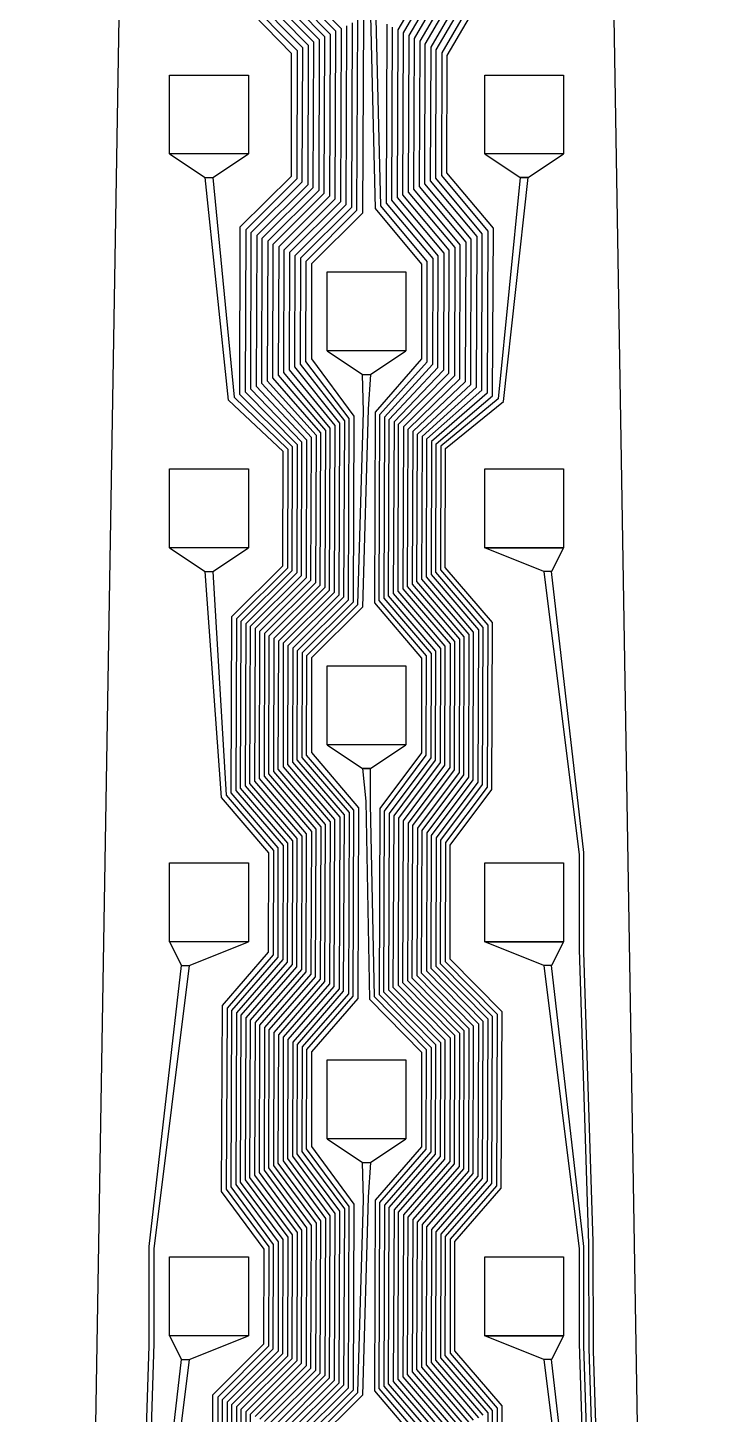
# Model space of a CAD drawing. Header units: inches. Extents: x 106592 to 209533, y 57057 to 74911.
# Drawn here: x 144163.3 to 144249.3, y 70668.2 to 70844.1 of the extents above; entities that cross this region are included whole.
import ezdxf

# ---------------------------------------------------------------- set-up
doc = ezdxf.new("R2010")
doc.units = ezdxf.units.IN
doc.header["$MEASUREMENT"] = 0
for name, color, linetype in [('metal', 221, 'Continuous'), ('nitride window', 40, 'Continuous'), ('profile', 140, 'Continuous')]:
    doc.layers.add(name, color=color, linetype=linetype)

msp = doc.modelspace()

# ---------------------------------------------------------------- linework, layer by layer
at = {"layer": 'metal'}
for points in [[(144196.52, 70850.74), (144203.12, 70844.04), (144203.03, 70822.06), (144196.56, 70815.61), (144196.52, 70800.74), (144202.32, 70793.64), (144202.23, 70772.47), (144195.76, 70766.02), (144195.72, 70750.34), (144201.72, 70743.34), (144201.64, 70722.78), (144195.76, 70716.02), (144195.72, 70700.34), (144201.12, 70693.04), (144201.04, 70673.09), (144194.57, 70666.64)], [(144214.69, 70851.39), (144210.3, 70843.86), (144210.22, 70822.59), (144216.12, 70815.54), (144216.08, 70800.67), (144209.81, 70794.12), (144209.72, 70772.34), (144215.72, 70765.34), (144215.68, 70750.87), (144210.4, 70743.81), (144210.32, 70722.64), (144216.92, 70715.94), (144216.88, 70700.25), (144211, 70693.5), (144210.92, 70672.94), (144216.92, 70665.94)], [(144217.52, 70666.24), (144211.52, 70673.24), (144211.59, 70693.19), (144217.47, 70699.95), (144217.52, 70716.24), (144210.92, 70722.94), (144211, 70743.5), (144216.28, 70750.56), (144216.32, 70765.64), (144210.32, 70772.64), (144210.4, 70793.81), (144216.78, 70800.31), (144216.82, 70815.89), (144210.92, 70822.94), (144211, 70843.5), (144215.39, 70851.03)], [(144216.08, 70850.67), (144211.69, 70843.14), (144211.62, 70823.29), (144217.52, 70816.24), (144217.47, 70799.95), (144211, 70793.5), (144210.92, 70772.94), (144216.92, 70765.94), (144216.88, 70750.25), (144211.59, 70743.19), (144211.52, 70723.24), (144218.12, 70716.54), (144218.07, 70699.64), (144212.19, 70692.88), (144212.12, 70673.54), (144218.12, 70666.54)], [(144191.52, 70648.24), (144191.59, 70668.19), (144198.07, 70674.64), (144198.12, 70691.54), (144192.72, 70698.84), (144192.78, 70717.57), (144198.66, 70724.33), (144198.72, 70741.84), (144192.72, 70748.84), (144192.78, 70767.57), (144199.26, 70774.02), (144199.32, 70792.14), (144193.02, 70798.99), (144193.08, 70817.42), (144199.55, 70823.86), (144199.62, 70842.29), (144193.02, 70848.99)], [(144193.72, 70849.34), (144200.32, 70842.64), (144200.25, 70823.5), (144193.78, 70817.05), (144193.72, 70799.34), (144199.92, 70792.44), (144199.85, 70773.71), (144193.38, 70767.26), (144193.32, 70749.14), (144199.32, 70742.14), (144199.26, 70724.02), (144193.38, 70717.26), (144193.32, 70699.14), (144198.72, 70691.84), (144198.66, 70674.33), (144192.19, 70667.88)], [(144192.78, 70667.57), (144199.26, 70674.02), (144199.32, 70692.14), (144193.92, 70699.44), (144193.98, 70716.95), (144199.85, 70723.71), (144199.92, 70742.44), (144193.92, 70749.44), (144193.98, 70766.95), (144200.45, 70773.4), (144200.52, 70792.74), (144194.42, 70799.69), (144194.47, 70816.69), (144200.94, 70823.14), (144201.02, 70842.99), (144194.42, 70849.69)], [(144195.12, 70850.04), (144201.72, 70843.34), (144201.64, 70822.78), (144195.17, 70816.33), (144195.12, 70800.04), (144201.12, 70793.04), (144201.04, 70773.09), (144194.57, 70766.64), (144194.52, 70749.74), (144200.52, 70742.74), (144200.45, 70723.4), (144194.57, 70716.64), (144194.52, 70699.74), (144199.92, 70692.44), (144199.85, 70673.71), (144193.38, 70667.26)], [(144193.98, 70666.95), (144200.45, 70673.4), (144200.52, 70692.74), (144195.12, 70700.04), (144195.17, 70716.33), (144201.04, 70723.09), (144201.12, 70743.04), (144195.12, 70750.04), (144195.17, 70766.33), (144201.64, 70772.78), (144201.72, 70793.34), (144195.82, 70800.39), (144195.86, 70815.97), (144202.33, 70822.42), (144202.42, 70843.69), (144195.82, 70850.39)], [(144218.72, 70666.84), (144212.72, 70673.84), (144212.78, 70692.57), (144218.66, 70699.33), (144218.72, 70716.84), (144212.12, 70723.54), (144212.19, 70742.88), (144217.47, 70749.95), (144217.52, 70766.24), (144211.52, 70773.24), (144211.59, 70793.19), (144218.17, 70799.59), (144218.22, 70816.59), (144212.32, 70823.64), (144212.39, 70842.78), (144216.78, 70850.31)], [(144217.47, 70849.95), (144213.08, 70842.42), (144213.02, 70823.99), (144218.92, 70816.94), (144218.86, 70799.22), (144212.19, 70792.88), (144212.12, 70773.54), (144218.12, 70766.54), (144218.07, 70749.64), (144212.78, 70742.57), (144212.72, 70723.84), (144219.32, 70717.14), (144219.26, 70699.02), (144213.38, 70692.26), (144213.32, 70674.14), (144219.32, 70667.14)], [(144219.92, 70667.44), (144213.92, 70674.44), (144213.98, 70691.95), (144219.85, 70698.71), (144219.92, 70717.44), (144213.32, 70724.14), (144213.38, 70742.26), (144218.66, 70749.33), (144218.72, 70766.84), (144212.72, 70773.84), (144212.78, 70792.57), (144219.55, 70798.86), (144219.62, 70817.29), (144213.72, 70824.34), (144213.78, 70842.05), (144218.17, 70849.59)], [(144218.86, 70849.22), (144214.47, 70841.69), (144214.42, 70824.69), (144220.32, 70817.64), (144220.25, 70798.5), (144213.38, 70792.26), (144213.32, 70774.14), (144219.32, 70767.14), (144219.26, 70749.02), (144213.98, 70741.95), (144213.92, 70724.44), (144220.52, 70717.74), (144220.45, 70698.4), (144214.57, 70691.64), (144214.52, 70674.74), (144220.52, 70667.74)], [(144221.12, 70668.04), (144215.12, 70675.04), (144215.17, 70691.33), (144221.04, 70698.09), (144221.12, 70718.04), (144214.52, 70724.74), (144214.57, 70741.64), (144219.85, 70748.71), (144219.92, 70767.44), (144213.92, 70774.44), (144213.98, 70791.95), (144220.94, 70798.14), (144221.02, 70817.99), (144215.12, 70825.04), (144215.17, 70841.33), (144219.55, 70848.86)], [(144189.12, 70647.04), (144189.21, 70669.42), (144195.68, 70675.87), (144195.72, 70690.34), (144190.32, 70697.64), (144190.4, 70718.81), (144196.28, 70725.56), (144196.32, 70740.64), (144190.32, 70747.64), (144190.4, 70768.81), (144196.88, 70775.25), (144196.92, 70790.94), (144190.22, 70797.59), (144190.3, 70818.86), (144196.78, 70825.31), (144196.82, 70840.89), (144190.22, 70847.59)], [(144190.92, 70847.94), (144197.52, 70841.24), (144197.47, 70824.95), (144191, 70818.5), (144190.92, 70797.94), (144197.52, 70791.24), (144197.47, 70774.95), (144191, 70768.5), (144190.92, 70747.94), (144196.92, 70740.94), (144196.88, 70725.25), (144191, 70718.5), (144190.92, 70697.94), (144196.32, 70690.64), (144196.28, 70675.56), (144189.81, 70669.12), (144189.72, 70647.34)], [(144190.32, 70647.64), (144190.4, 70668.81), (144196.88, 70675.25), (144196.92, 70690.94), (144191.52, 70698.24), (144191.59, 70718.19), (144197.47, 70724.95), (144197.52, 70741.24), (144191.52, 70748.24), (144191.59, 70768.19), (144198.07, 70774.64), (144198.12, 70791.54), (144191.62, 70798.29), (144191.69, 70818.14), (144198.17, 70824.59), (144198.22, 70841.59), (144191.62, 70848.29)], [(144192.32, 70848.64), (144198.92, 70841.94), (144198.86, 70824.22), (144192.39, 70817.78), (144192.32, 70798.64), (144198.72, 70791.84), (144198.66, 70774.33), (144192.19, 70767.88), (144192.12, 70748.54), (144198.12, 70741.54), (144198.07, 70724.64), (144192.19, 70717.88), (144192.12, 70698.54), (144197.52, 70691.24), (144197.47, 70674.95), (144191, 70668.5), (144190.92, 70647.94)], [(144220.25, 70848.5), (144215.86, 70840.97), (144215.82, 70825.39), (144221.72, 70818.34), (144221.64, 70797.78), (144214.57, 70791.64), (144214.52, 70774.74), (144220.52, 70767.74), (144220.45, 70748.4), (144215.17, 70741.33), (144215.12, 70725.04), (144221.72, 70718.34), (144221.64, 70697.78), (144215.76, 70691.02), (144215.72, 70675.34), (144221.72, 70668.34), (144221.64, 70647.78)], [(144222.23, 70647.47), (144222.32, 70668.64), (144216.32, 70675.64), (144216.36, 70690.72), (144222.23, 70697.47), (144222.32, 70718.64), (144215.72, 70725.34), (144215.76, 70741.02), (144221.04, 70748.09), (144221.12, 70768.04), (144215.12, 70775.04), (144215.17, 70791.33), (144222.33, 70797.42), (144222.42, 70818.69), (144216.52, 70825.74), (144216.56, 70840.61), (144220.94, 70848.14)], [(144205.92, 70845.44), (144205.81, 70820.62), (144199.33, 70814.17), (144199.32, 70802.14), (144204.72, 70794.84), (144204.62, 70771.24), (144198.14, 70764.79), (144198.12, 70751.54), (144204.12, 70744.54), (144204.02, 70721.55), (144198.14, 70714.79), (144198.12, 70701.54), (144203.52, 70694.24), (144203.42, 70671.86), (144196.95, 70665.41)], [(144206.83, 70845.66), (144207.42, 70821.19), (144213.32, 70814.14), (144213.3, 70802.11), (144207.43, 70795.35), (144207.32, 70771.14), (144213.32, 70764.14), (144213.3, 70752.11), (144208.02, 70745.04), (144207.92, 70721.44), (144214.52, 70714.74), (144214.49, 70701.49), (144208.62, 70694.73), (144208.52, 70671.74), (144214.52, 70664.74)], [(144215.12, 70665.04), (144209.12, 70672.04), (144209.21, 70694.42), (144215.09, 70701.18), (144215.12, 70715.04), (144208.52, 70721.74), (144208.62, 70744.73), (144213.9, 70751.8), (144213.92, 70764.44), (144207.92, 70771.44), (144208.02, 70795.04), (144214, 70801.75), (144214.02, 70814.49), (144208.12, 70821.54), (144207.53, 70845.3)], [(144195.17, 70666.33), (144201.64, 70672.78), (144201.72, 70693.34), (144196.32, 70700.64), (144196.36, 70715.72), (144202.23, 70722.47), (144202.32, 70743.64), (144196.32, 70750.64), (144196.36, 70765.72), (144202.83, 70772.16), (144202.92, 70793.94), (144197.22, 70801.09), (144197.25, 70815.25), (144203.72, 70821.7), (144203.82, 70844.39)], [(144204.52, 70844.74), (144204.42, 70821.34), (144197.94, 70814.89), (144197.92, 70801.44), (144203.52, 70794.24), (144203.42, 70771.86), (144196.95, 70765.41), (144196.92, 70750.94), (144202.92, 70743.94), (144202.83, 70722.16), (144196.95, 70715.41), (144196.92, 70700.94), (144202.32, 70693.64), (144202.23, 70672.47), (144195.76, 70666.02)], [(144196.36, 70665.72), (144202.83, 70672.16), (144202.92, 70693.94), (144197.52, 70701.24), (144197.55, 70715.1), (144203.42, 70721.86), (144203.52, 70744.24), (144197.52, 70751.24), (144197.55, 70765.1), (144204.02, 70771.55), (144204.12, 70794.54), (144198.62, 70801.79), (144198.64, 70814.53), (144205.11, 70820.98), (144205.22, 70845.09)], [(144208.91, 70844.58), (144208.82, 70821.89), (144214.72, 70814.84), (144214.69, 70801.39), (144208.62, 70794.73), (144208.52, 70771.74), (144214.52, 70764.74), (144214.49, 70751.49), (144209.21, 70744.42), (144209.12, 70722.04), (144215.72, 70715.34), (144215.68, 70700.87), (144209.81, 70694.12), (144209.72, 70672.34), (144215.72, 70665.34)], [(144216.32, 70665.64), (144210.32, 70672.64), (144210.4, 70693.81), (144216.28, 70700.56), (144216.32, 70715.64), (144209.72, 70722.34), (144209.81, 70744.12), (144215.09, 70751.18), (144215.12, 70765.04), (144209.12, 70772.04), (144209.21, 70794.42), (144215.39, 70801.03), (144215.42, 70815.19), (144209.52, 70822.24), (144209.61, 70844.22)], [(144187.92, 70646.44), (144188.02, 70670.04), (144194.49, 70676.49), (144194.52, 70689.74), (144189.12, 70697.04), (144189.21, 70719.42), (144195.09, 70726.18), (144195.12, 70740.04), (144189.12, 70747.04), (144189.21, 70769.42), (144195.68, 70775.87), (144195.72, 70790.34), (144188.82, 70796.89), (144185.82, 70825.14), (144185.82, 70825.14), (144186.82, 70825.14), (144189.52, 70797.24), (144196.32, 70790.64), (144196.28, 70775.56), (144189.81, 70769.12), (144189.72, 70747.34), (144195.72, 70740.34), (144195.68, 70725.87), (144189.81, 70719.12), (144189.72, 70697.34), (144195.12, 70690.04), (144195.09, 70676.18), (144188.62, 70669.73), (144188.52, 70646.74)], [(144223.42, 70646.86), (144223.52, 70669.24), (144217.52, 70676.24), (144217.55, 70690.1), (144223.42, 70696.86), (144223.52, 70719.24), (144216.92, 70725.94), (144216.95, 70740.41), (144222.23, 70747.47), (144222.32, 70768.64), (144216.32, 70775.64), (144216.36, 70790.72), (144223.72, 70796.7), (144226.82, 70825.14), (144226.82, 70825.14), (144225.82, 70825.14), (144223.03, 70797.06), (144215.76, 70791.02), (144215.72, 70775.34), (144221.72, 70768.34), (144221.64, 70747.78), (144216.36, 70740.72), (144216.32, 70725.64), (144222.92, 70718.94), (144222.83, 70697.16), (144216.95, 70690.41), (144216.92, 70675.94), (144222.92, 70668.94), (144222.83, 70647.16)], [(144197.55, 70665.1), (144204.02, 70671.55), (144204.12, 70694.54), (144198.72, 70701.84), (144198.74, 70714.48), (144204.62, 70721.24), (144204.72, 70744.84), (144198.72, 70751.84), (144198.74, 70764.48), (144205.21, 70770.93), (144205.92, 70795.44), (144205.82, 70800.14), (144205.82, 70800.14), (144206.82, 70800.14), (144206.52, 70795.74), (144205.81, 70770.62), (144199.33, 70764.17), (144199.33, 70752.15), (144205.32, 70745.14), (144205.21, 70720.93), (144199.33, 70714.17), (144199.33, 70702.15), (144204.72, 70694.84), (144204.62, 70671.24), (144198.14, 70664.79)], [(144186.72, 70645.84), (144186.83, 70670.66), (144193.3, 70677.11), (144193.32, 70689.14), (144187.92, 70696.44), (144188.02, 70720.04), (144193.9, 70726.8), (144193.92, 70739.44), (144187.92, 70746.44), (144185.82, 70775.14), (144185.82, 70775.14), (144186.82, 70775.14), (144188.52, 70746.74), (144194.52, 70739.74), (144194.49, 70726.49), (144188.62, 70719.73), (144188.52, 70696.74), (144193.92, 70689.44), (144193.9, 70676.8), (144187.43, 70670.35), (144187.32, 70646.14)], [(144236.28, 70640.72), (144235.12, 70676.24), (144235.09, 70690.1), (144233.92, 70726.84), (144233.9, 70739.48), (144229.82, 70775.14), (144229.82, 70775.14), (144228.82, 70775.14), (144233.3, 70739.17), (144233.3, 70727.15), (144234.49, 70689.79), (144234.52, 70676.54), (144235.68, 70640.41)], [(144213.92, 70664.44), (144207.92, 70671.44), (144208.02, 70695.04), (144213.9, 70701.8), (144213.92, 70714.44), (144207.32, 70721.14), (144206.83, 70745.66), (144206.82, 70750.14), (144206.82, 70750.14), (144205.82, 70750.14), (144206.24, 70745.97), (144206.72, 70720.84), (144213.32, 70714.14), (144213.3, 70702.11), (144207.43, 70695.35), (144207.32, 70671.14), (144213.32, 70664.14)], [(144177.55, 70640.1), (144178.72, 70676.84), (144178.74, 70689.48), (144182.82, 70725.14), (144182.82, 70725.14), (144183.82, 70725.14), (144179.33, 70689.17), (144179.33, 70677.15), (144178.14, 70639.79)], [(144235.09, 70640.1), (144233.92, 70676.84), (144233.9, 70689.48), (144229.82, 70725.14), (144229.82, 70725.14), (144228.82, 70725.14), (144233.3, 70689.17), (144233.3, 70677.15), (144234.49, 70639.79)], [(144198.74, 70664.48), (144205.21, 70670.93), (144205.92, 70695.44), (144205.82, 70700.14), (144205.82, 70700.14), (144206.82, 70700.14), (144206.52, 70695.74), (144205.81, 70670.62), (144199.33, 70664.17)], [(144178.74, 70639.48), (144182.82, 70675.14), (144182.82, 70675.14), (144183.82, 70675.14), (144179.33, 70639.17)], [(144233.9, 70639.48), (144229.82, 70675.14), (144229.82, 70675.14), (144228.82, 70675.14), (144233.3, 70639.17)]]:
    msp.add_lwpolyline(points, dxfattribs=at)
for points in [[(144181.32, 70838.14), (144191.32, 70838.14), (144191.32, 70828.14), (144181.32, 70828.14)], [(144221.32, 70838.14), (144231.32, 70838.14), (144231.32, 70828.14), (144221.32, 70828.14)], [(144191.32, 70828.14), (144181.32, 70828.14), (144185.82, 70825.14), (144186.82, 70825.14), (144191.32, 70828.14)], [(144231.32, 70828.14), (144221.32, 70828.14), (144225.82, 70825.14), (144226.82, 70825.14), (144231.32, 70828.14)], [(144201.32, 70813.14), (144211.32, 70813.14), (144211.32, 70803.14), (144201.32, 70803.14)], [(144211.32, 70803.14), (144201.32, 70803.14), (144205.82, 70800.14), (144206.82, 70800.14), (144211.32, 70803.14)], [(144181.32, 70788.14), (144191.32, 70788.14), (144191.32, 70778.14), (144181.32, 70778.14)], [(144221.32, 70788.14), (144231.32, 70788.14), (144231.32, 70778.14), (144221.32, 70778.14)], [(144191.32, 70778.14), (144181.32, 70778.14), (144185.82, 70775.14), (144186.82, 70775.14), (144191.32, 70778.14)], [(144221.32, 70778.14), (144231.32, 70778.14), (144229.82, 70775.14), (144228.82, 70775.14), (144221.32, 70778.14)], [(144201.32, 70763.14), (144211.32, 70763.14), (144211.32, 70753.14), (144201.32, 70753.14)], [(144211.32, 70753.14), (144201.32, 70753.14), (144205.82, 70750.14), (144206.82, 70750.14), (144211.32, 70753.14)], [(144181.32, 70738.14), (144191.32, 70738.14), (144191.32, 70728.14), (144181.32, 70728.14)], [(144221.32, 70738.14), (144231.32, 70738.14), (144231.32, 70728.14), (144221.32, 70728.14)], [(144191.32, 70728.14), (144181.32, 70728.14), (144182.82, 70725.14), (144183.82, 70725.14), (144191.32, 70728.14)], [(144221.32, 70728.14), (144231.32, 70728.14), (144229.82, 70725.14), (144228.82, 70725.14), (144221.32, 70728.14)], [(144201.32, 70713.14), (144211.32, 70713.14), (144211.32, 70703.14), (144201.32, 70703.14)], [(144211.32, 70703.14), (144201.32, 70703.14), (144205.82, 70700.14), (144206.82, 70700.14), (144211.32, 70703.14)], [(144181.32, 70688.14), (144191.32, 70688.14), (144191.32, 70678.14), (144181.32, 70678.14)], [(144221.32, 70688.14), (144231.32, 70688.14), (144231.32, 70678.14), (144221.32, 70678.14)], [(144191.32, 70678.14), (144181.32, 70678.14), (144182.82, 70675.14), (144183.82, 70675.14), (144191.32, 70678.14)], [(144221.32, 70678.14), (144231.32, 70678.14), (144229.82, 70675.14), (144228.82, 70675.14), (144221.32, 70678.14)]]:
    msp.add_lwpolyline(points, close=True, dxfattribs=at)
at = {"layer": 'nitride window'}
for points in [[(144181.32, 70838.14), (144191.32, 70838.14), (144191.32, 70828.14), (144181.32, 70828.14)], [(144221.32, 70838.14), (144231.32, 70838.14), (144231.32, 70828.14), (144221.32, 70828.14)], [(144201.32, 70813.14), (144211.32, 70813.14), (144211.32, 70803.14), (144201.32, 70803.14)], [(144181.32, 70788.14), (144191.32, 70788.14), (144191.32, 70778.14), (144181.32, 70778.14)], [(144221.32, 70788.14), (144231.32, 70788.14), (144231.32, 70778.14), (144221.32, 70778.14)], [(144201.32, 70763.14), (144211.32, 70763.14), (144211.32, 70753.14), (144201.32, 70753.14)], [(144181.32, 70738.14), (144191.32, 70738.14), (144191.32, 70728.14), (144181.32, 70728.14)], [(144221.32, 70738.14), (144231.32, 70738.14), (144231.32, 70728.14), (144221.32, 70728.14)], [(144201.32, 70713.14), (144211.32, 70713.14), (144211.32, 70703.14), (144201.32, 70703.14)], [(144181.32, 70688.14), (144191.32, 70688.14), (144191.32, 70678.14), (144181.32, 70678.14)], [(144221.32, 70688.14), (144231.32, 70688.14), (144231.32, 70678.14), (144221.32, 70678.14)]]:
    msp.add_lwpolyline(points, close=True, dxfattribs=at)
at = {"layer": 'profile'}
msp.add_lwpolyline([(144206.32, 71118.14), (144218.32, 71084.14), (144226.32, 71058.14), (144231.32, 71038.14), (144235.32, 70988.14), (144249.32, 70148.14), (144249.32, 68618.14), (144163.32, 68618.14), (144163.32, 70148.14), (144177.32, 70988.14), (144181.32, 71038.14), (144186.32, 71058.14), (144194.32, 71084.14)], close=True, dxfattribs=at)

doc.saveas('drawing.dxf')
